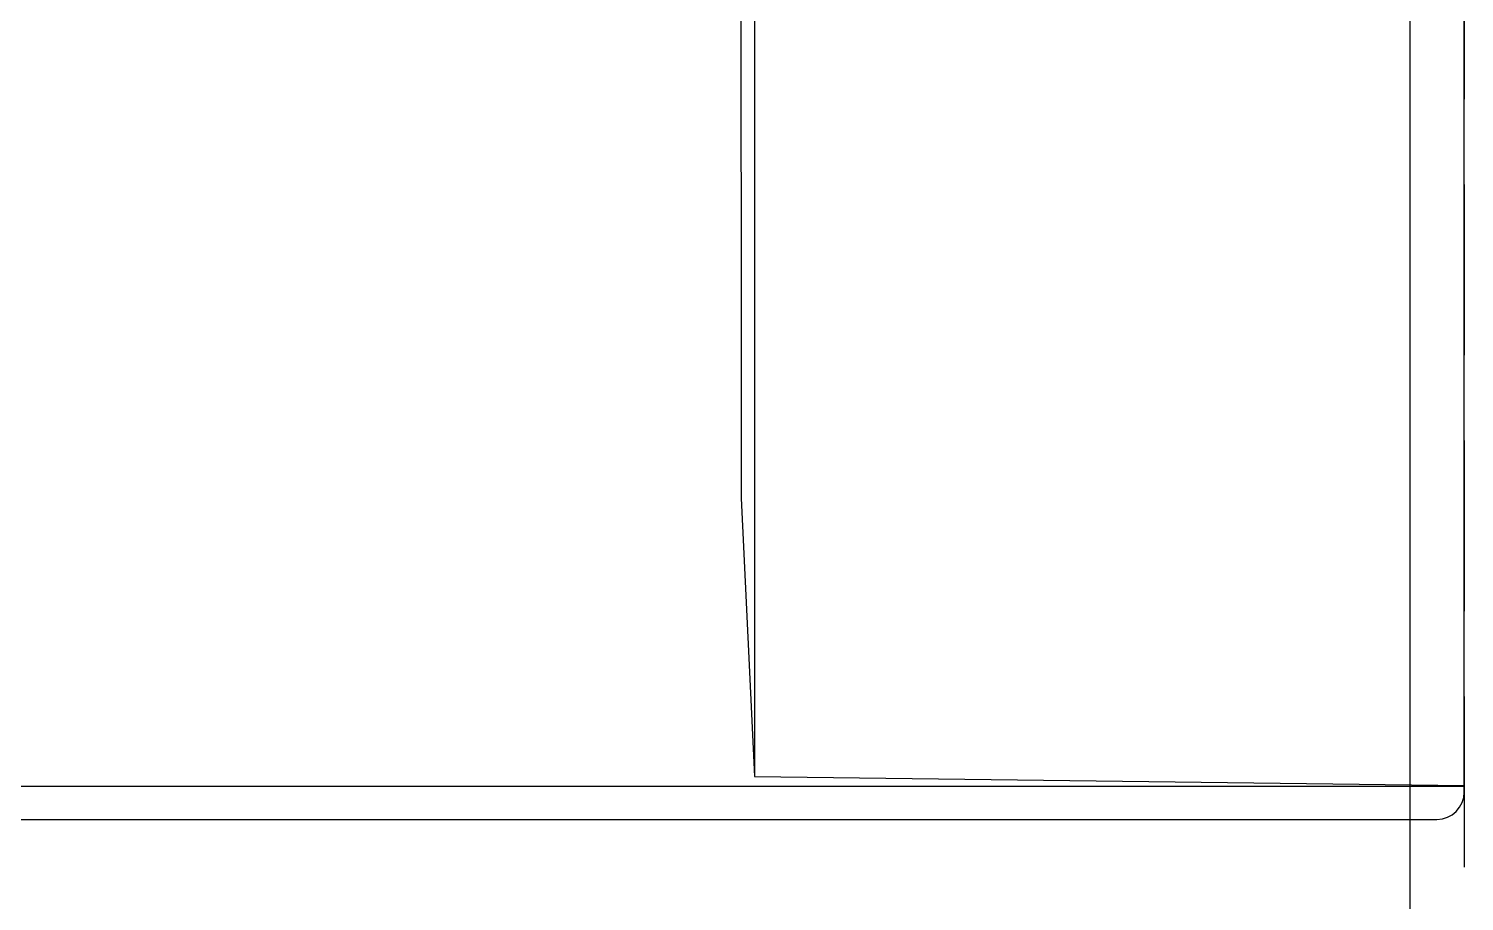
# Model space of a CAD drawing. Header units: millimetres. Extents: x -33000 to 294000, y 0 to 42408.
# Drawn here: x 95132 to 95395, y 16614 to 16773.7 of the extents above; entities that cross this region are included whole.
import ezdxf

# ---------------------------------------------------------------- set-up
doc = ezdxf.new("R2010")
doc.units = ezdxf.units.MM
doc.header["$LTSCALE"] = 50
doc.linetypes.add('( Hidden )', pattern=[0.375, 0.25, -0.125])
doc.layers.add('arch', color=8, linetype='Continuous')

msp = doc.modelspace()

# ---------------------------------------------------------------- linework, layer by layer
at = {"layer": 'arch'}
msp.add_line((95385, 17213.96), (95385, 15863.96), dxfattribs=at)
at = {"layer": 'arch', "linetype": '( Hidden )', "ltscale": 2.5}
msp.add_line((95395, 17213.96), (95395, 16563.96), dxfattribs=at)
at = {"layer": 'arch', "linetype": 'Continuous'}
for p, q in [((95395, 16635.14), (95395, 17142.77)), ((95265, 17141.12), (95265, 16636.79)), ((95262.55, 16687.8), (95265, 16636.79)), ((95395, 16634.96), (94997.9, 16634.96)), ((95265, 16636.79), (95395, 16635.14)), ((95395, 16635.14), (95395, 16634.96)), ((94995.87, 16628.96), (95390, 16628.96))]:
    msp.add_line(p, q, dxfattribs=at)
msp.add_arc((95390, 16633.96), 5, 270, 0, dxfattribs=at)
msp.add_ellipse((95349.6, 16888.96), major_axis=(0, 4991.95), ratio=0.017452, start_param=1.530489, end_param=1.611104, dxfattribs=at)
msp.add_open_spline([(95395, 16633.48), (95395, 16634.96)], degree=1, dxfattribs=at)

doc.saveas('drawing.dxf')
